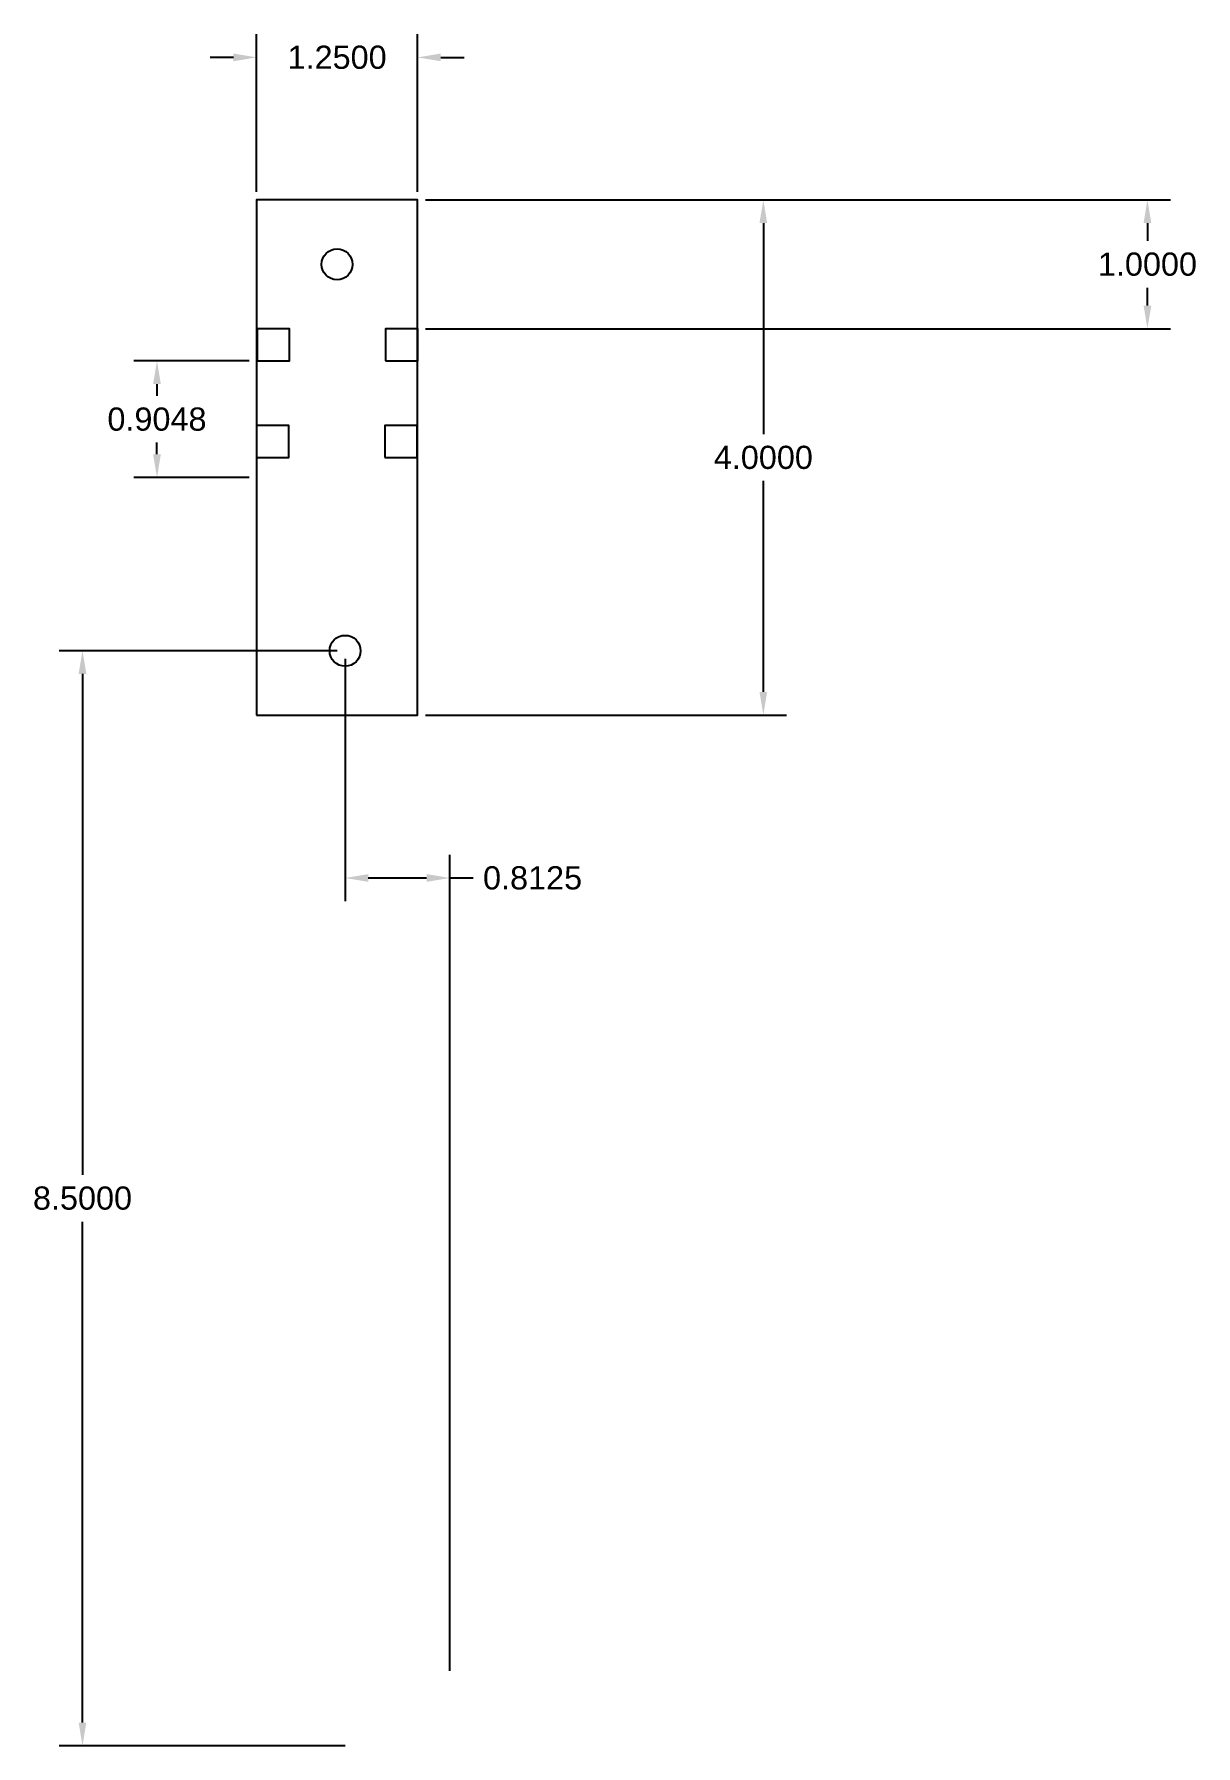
# Model space of a CAD drawing. Header units: inches. Extents: x 25.1 to 34.1, y 183 to 196.2.
import ezdxf

# ---------------------------------------------------------------- set-up
doc = ezdxf.new("R2010")
doc.units = ezdxf.units.IN
doc.header["$MEASUREMENT"] = 0
doc.layers.get('0').update_dxf_attribs({"color": 1})
doc.layers.add('dimensions', color=4, linetype='Continuous')
doc.styles.get("Standard").update_dxf_attribs({"font": 'Arial Regular.ttf'})
doc.dimstyles.get("Standard").update_dxf_attribs({"dimtxt": 0.18, "dimasz": 0.18, "dimexe": 0.18, "dimexo": 0.0625, "dimgap": 0.09, "dimtad": 0, "dimtih": 1, "dimtoh": 1, "dimdec": 4, "dimzin": 0, "dimdsep": 46, "dimtxsty": 'Standard', "dimcen": 0.09, "dimadec": 0, "dimazin": 0, "dimtfac": 1, "dimtdec": 4, "dimtofl": 0, "dimtmove": 0, "dimatfit": 3, "dimfxl": 1, "dimtolj": 1, "dimtzin": 0, "dimarcsym": 0})

# ---------------------------------------------------------------- blocks, each defined once
blk = doc.blocks.new('*D4')
at = {"layer": 'Defpoints', "color": 0, "transparency": 16777216}
for p in [(27.48, 191.462), (28.293, 189.698), (28.293, 183.48)]:
    blk.add_point(p, dxfattribs=at)
at = {"layer": 'dimensions', "color": 0, "lineweight": -2, "transparency": 16777216}
for p, q in [((27.48, 191.399), (27.48, 189.518)), ((28.293, 183.543), (28.293, 189.878)), ((27.66, 189.698), (28.113, 189.698)), ((28.293, 189.698), (28.473, 189.698))]:
    blk.add_line(p, q, dxfattribs=at)
at = {"layer": 'dimensions', "color": 0, "transparency": 16777216}
for points in [[(27.66, 189.728), (27.66, 189.668), (27.48, 189.698)], [(28.113, 189.728), (28.113, 189.668), (28.293, 189.698)]]:
    blk.add_solid(points, dxfattribs=at)
at = {"layer": 'dimensions', "color": 0, "transparency": 16777216, "insert": (28.935, 189.698), "char_height": 0.18, "attachment_point": 5}
blk.add_mtext('\\A1;0.8125', dxfattribs=at)
blk = doc.blocks.new('*D5')
at = {"layer": 'Defpoints', "color": 0, "transparency": 16777216}
for p in [(27.48, 191.462), (25.442, 182.962), (27.543, 182.962)]:
    blk.add_point(p, dxfattribs=at)
at = {"layer": 'dimensions', "color": 0, "lineweight": -2, "transparency": 16777216}
for p, q in [((27.418, 191.462), (25.262, 191.462)), ((25.442, 191.282), (25.442, 187.393)), ((25.442, 183.142), (25.442, 187.03)), ((27.48, 182.962), (25.262, 182.962))]:
    blk.add_line(p, q, dxfattribs=at)
at = {"layer": 'dimensions', "color": 0, "transparency": 16777216}
for points in [[(25.412, 191.282), (25.472, 191.282), (25.442, 191.462)], [(25.412, 183.142), (25.472, 183.142), (25.442, 182.962)]]:
    blk.add_solid(points, dxfattribs=at)
at = {"layer": 'dimensions', "color": 0, "transparency": 16777216, "insert": (25.442, 187.212), "char_height": 0.18, "attachment_point": 5}
blk.add_mtext('\\A1;8.5000', dxfattribs=at)
blk = doc.blocks.new('*D6')
at = {"layer": 'Defpoints', "color": 0, "transparency": 16777216}
for p in [(28.043, 194.962), (28.043, 190.962), (30.726, 190.962)]:
    blk.add_point(p, dxfattribs=at)
at = {"layer": 'dimensions', "color": 0, "lineweight": -2, "transparency": 16777216}
for p, q in [((28.105, 194.962), (30.906, 194.962)), ((30.726, 194.782), (30.726, 193.143)), ((30.726, 191.142), (30.726, 192.78)), ((28.105, 190.962), (30.906, 190.962))]:
    blk.add_line(p, q, dxfattribs=at)
at = {"layer": 'dimensions', "color": 0, "transparency": 16777216}
for points in [[(30.696, 194.782), (30.756, 194.782), (30.726, 194.962)], [(30.696, 191.142), (30.756, 191.142), (30.726, 190.962)]]:
    blk.add_solid(points, dxfattribs=at)
at = {"layer": 'dimensions', "color": 0, "transparency": 16777216, "insert": (30.726, 192.962), "char_height": 0.18, "attachment_point": 5}
blk.add_mtext('\\A1;4.0000', dxfattribs=at)
blk = doc.blocks.new('*D8')
at = {"layer": 'Defpoints', "color": 0, "transparency": 16777216}
for p in [(26.798, 193.712), (26.02, 192.807), (26.798, 192.807)]:
    blk.add_point(p, dxfattribs=at)
at = {"layer": 'dimensions', "color": 0, "lineweight": -2, "transparency": 16777216}
for p, q in [((26.735, 193.712), (25.84, 193.712)), ((26.02, 193.532), (26.02, 193.44)), ((26.02, 192.987), (26.02, 193.078)), ((26.735, 192.807), (25.84, 192.807))]:
    blk.add_line(p, q, dxfattribs=at)
at = {"layer": 'dimensions', "color": 0, "transparency": 16777216}
for points in [[(25.99, 193.532), (26.05, 193.532), (26.02, 193.712)], [(25.99, 192.987), (26.05, 192.987), (26.02, 192.807)]]:
    blk.add_solid(points, dxfattribs=at)
at = {"layer": 'dimensions', "color": 0, "transparency": 16777216, "insert": (26.02, 193.259), "char_height": 0.18, "attachment_point": 5}
blk.add_mtext('\\A1;0.9048', dxfattribs=at)
blk = doc.blocks.new('*D9')
at = {"layer": 'Defpoints', "color": 0, "transparency": 16777216}
for p in [(28.043, 196.068), (26.793, 194.962), (28.043, 194.962)]:
    blk.add_point(p, dxfattribs=at)
at = {"layer": 'dimensions', "color": 0, "lineweight": -2, "transparency": 16777216}
for p, q in [((26.793, 195.024), (26.793, 196.248)), ((28.043, 195.024), (28.043, 196.248)), ((26.613, 196.068), (26.433, 196.068)), ((28.223, 196.068), (28.403, 196.068))]:
    blk.add_line(p, q, dxfattribs=at)
at = {"layer": 'dimensions', "color": 0, "transparency": 16777216}
for points in [[(26.613, 196.098), (26.613, 196.038), (26.793, 196.068)], [(28.223, 196.098), (28.223, 196.038), (28.043, 196.068)]]:
    blk.add_solid(points, dxfattribs=at)
at = {"layer": 'dimensions', "color": 0, "transparency": 16777216, "insert": (27.418, 196.068), "char_height": 0.18, "attachment_point": 5}
blk.add_mtext('\\A1;1.2500', dxfattribs=at)
blk = doc.blocks.new('*D10')
at = {"layer": 'Defpoints', "color": 0, "transparency": 16777216}
for p in [(28.043, 194.962), (33.707, 194.962), (28.043, 193.962)]:
    blk.add_point(p, dxfattribs=at)
at = {"layer": 'dimensions', "color": 0, "lineweight": -2, "transparency": 16777216}
for p, q in [((28.105, 194.962), (33.887, 194.962)), ((33.707, 194.782), (33.707, 194.643)), ((33.707, 194.142), (33.707, 194.28)), ((28.105, 193.962), (33.887, 193.962))]:
    blk.add_line(p, q, dxfattribs=at)
at = {"layer": 'dimensions', "color": 0, "transparency": 16777216}
for points in [[(33.677, 194.782), (33.737, 194.782), (33.707, 194.962)], [(33.677, 194.142), (33.737, 194.142), (33.707, 193.962)]]:
    blk.add_solid(points, dxfattribs=at)
at = {"layer": 'dimensions', "color": 0, "transparency": 16777216, "insert": (33.707, 194.462), "char_height": 0.18, "attachment_point": 5}
blk.add_mtext('\\A1;1.0000', dxfattribs=at)

msp = doc.modelspace()

# ---------------------------------------------------------------- linework, layer by layer
for points in [[(26.7929, 190.96158), (28.0429, 190.96158), (28.04289, 194.96158), (26.79289, 194.96158)], [(26.79763, 193.71156), (27.04763, 193.71156), (27.04763, 193.96156), (26.79763, 193.96156)], [(27.79332, 193.71156), (28.04332, 193.71156), (28.04332, 193.96156), (27.79332, 193.96156)], [(26.79289, 192.96155), (27.04289, 192.96155), (27.04289, 193.21155), (26.79289, 193.21155)], [(27.78857, 192.96155), (28.03857, 192.96155), (28.03857, 193.21155), (27.78857, 193.21155)]]:
    msp.add_lwpolyline(points, close=True)
for centre in [(27.41789, 194.46155), (27.48036, 191.46162)]:
    msp.add_circle(centre, 0.12)

# ---------------------------------------------------------------- dimensions: what is measured, and where the dimension line sits
at = {"layer": 'dimensions'}
for base, p1, p2, picture, middle in [((28.04289, 196.06784), (26.79289, 194.96158), (28.04289, 194.96158), '*D9', (27.41789, 196.06784)), ((28.2929, 189.69816), (27.48036, 191.46162), (28.2929, 183.48022), '*D4', (28.93493, 189.69816))]:
    dim = msp.add_linear_dim(base=base, p1=p1, p2=p2, dimstyle='Standard', dxfattribs=at)
    dim.commit()
    dim.dimension.update_dxf_attribs({"geometry": picture, "text_midpoint": middle})
for base, p1, p2, picture, middle in [((30.72559, 190.96158), (28.04289, 194.96158), (28.0429, 190.96158), '*D6', (30.72559, 192.96158)), ((33.70721, 194.96158), (28.04289, 193.96156), (28.04289, 194.96158), '*D10', (33.70721, 194.46157)), ((26.01983, 192.80675), (26.79763, 193.71156), (26.79763, 192.80675), '*D8', (26.01983, 193.25915)), ((25.44236, 182.96158), (27.48036, 191.46162), (27.54286, 182.96158), '*D5', (25.44236, 187.2116))]:
    dim = msp.add_linear_dim(base=base, p1=p1, p2=p2, angle=90, dimstyle='Standard', dxfattribs=at)
    dim.commit()
    dim.dimension.update_dxf_attribs({"geometry": picture, "text_midpoint": middle})

doc.saveas('drawing.dxf')
